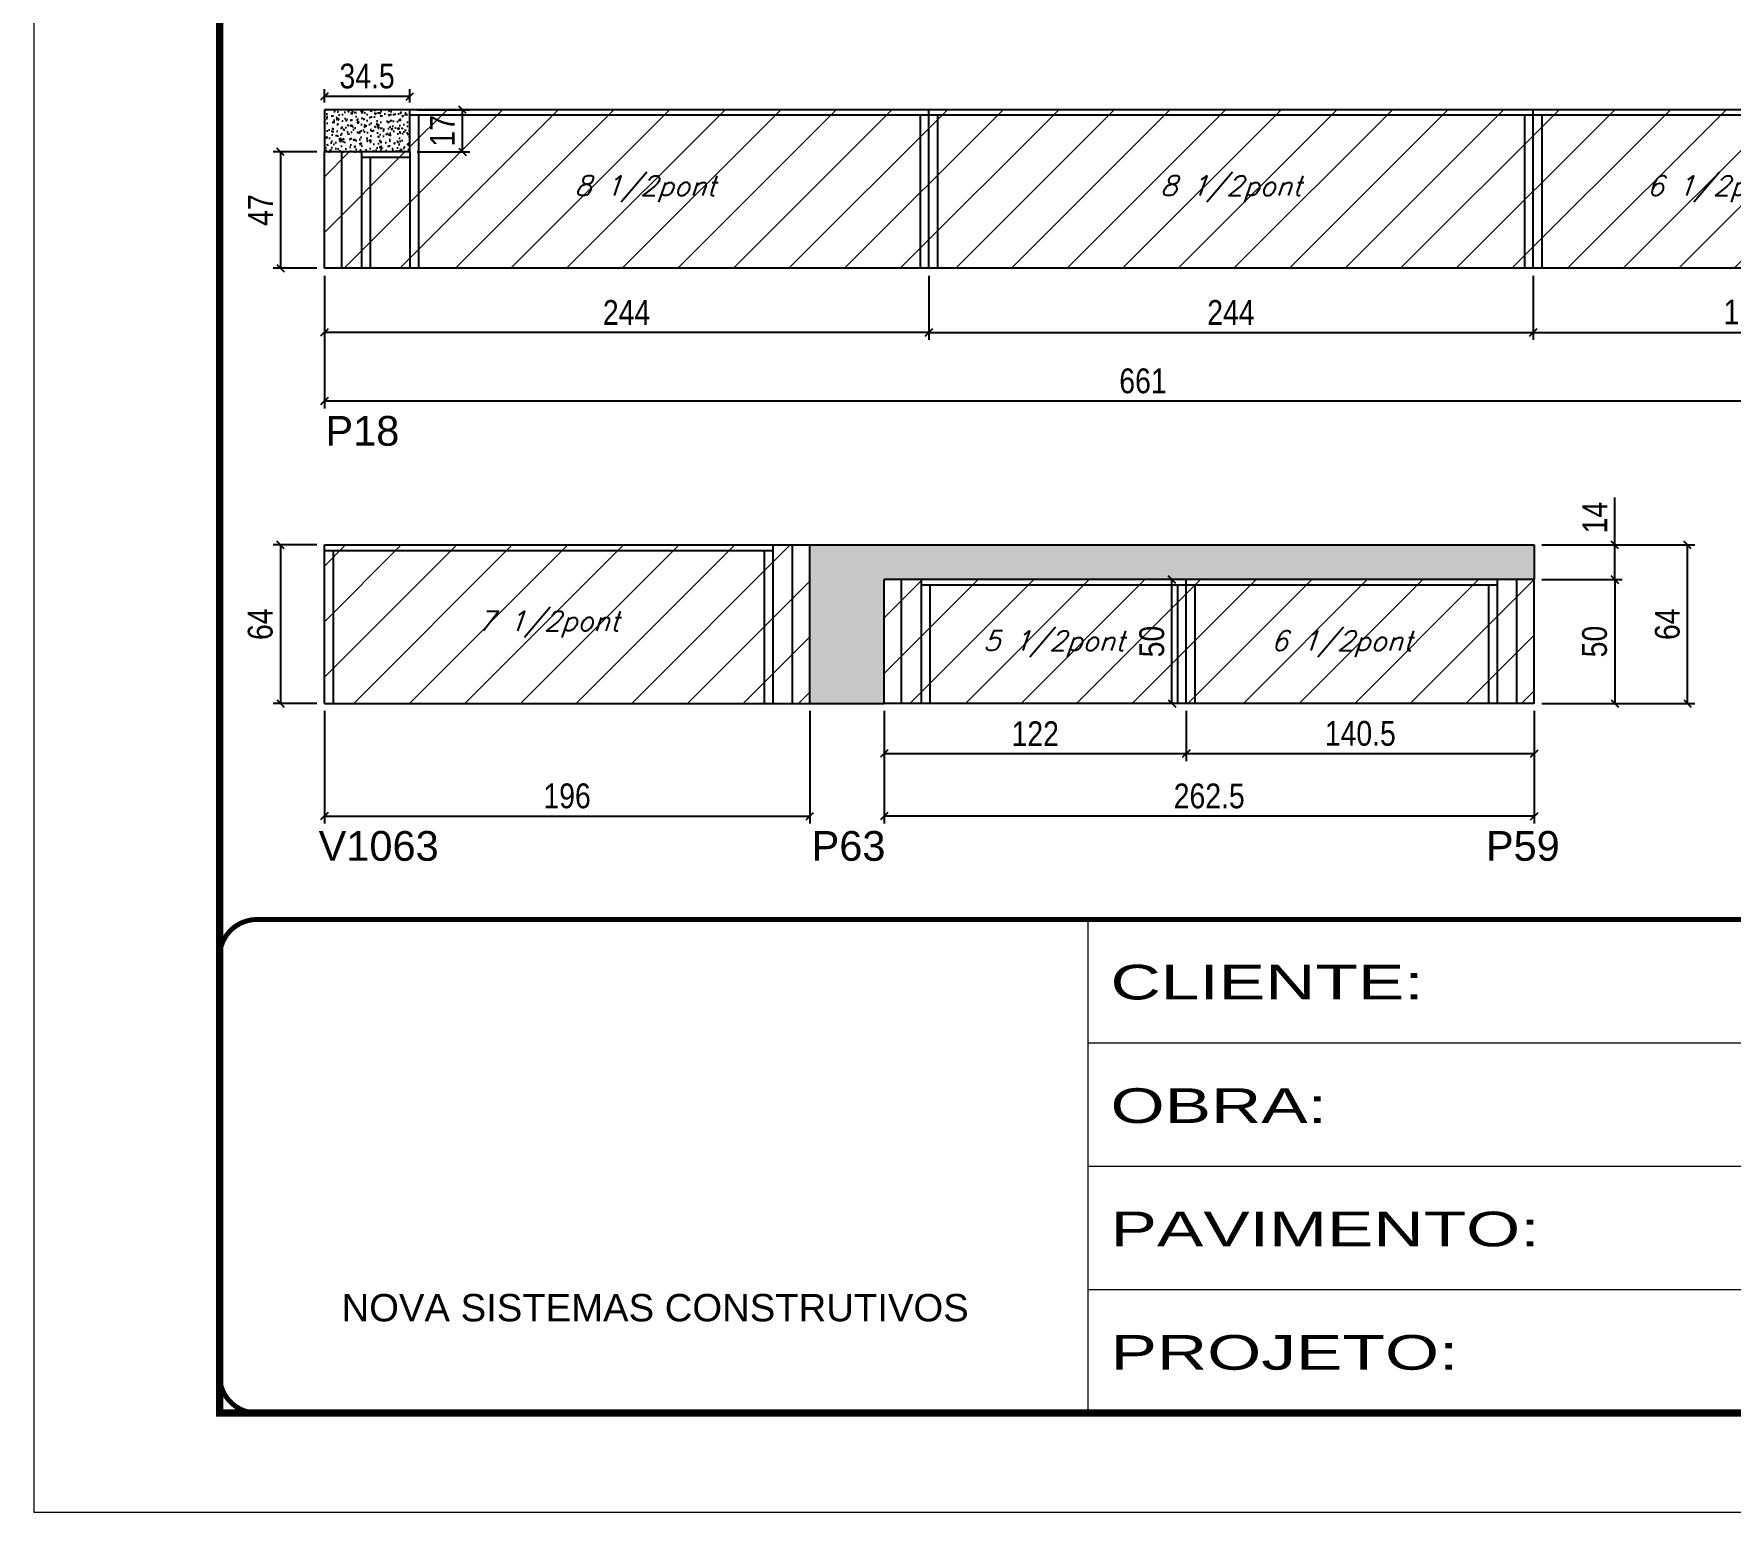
# Model space of a CAD drawing. Extents: x 3309 to 9563, y -2522 to 14608.
# Drawn here: x 6493 to 7178, y 10112 to 10709 of the extents above; entities that cross this region are included whole.
import ezdxf

# ---------------------------------------------------------------- set-up
doc = ezdxf.new("R2010")
doc.units = 0
doc.linetypes.add('CONTINUO', pattern=[0])
doc.linetypes.add('DASHED', pattern=[0.75, 0.5, -0.25])
for name, color, linetype in [('5', 5, 'Continuous'), ('COTA', 241, 'Continuous'), ('Painéis', 200, 'Continuous'), ('SARR_2.2x7', 40, 'Continuous'), ('SARR_3.5x7', 81, 'Continuous'), ('texto', 7, 'Continuous')]:
    doc.layers.add(name, color=color, linetype=linetype)
for name, color, linetype, lineweight in [('Folhas', 255, 'Continuous', 9), ('Hachura', 251, 'Continuous', 9), ('SARRAFO DE PRESSAO', 251, 'DASHED', 9)]:
    doc.layers.add(name, color=color, linetype=linetype, lineweight=lineweight)
doc.styles.add('ARIAL', font='arial.ttf')
doc.styles.add('COTA TECNICA', font='techl___.ttf', dxfattribs={"height": 10})
doc.styles.add('Romans', font='romans.shx')
doc.styles.get("Standard").update_dxf_attribs({"font": 'arial.ttf'})
doc.styles.add('Tecnologia', font='')
doc.styles.get('Tecnologia').set_extended_font_data('Forgotten Futurist')
doc.dimstyles.new('PAINEL', dxfattribs={"dimtxt": 10, "dimasz": 3, "dimexe": 3, "dimexo": 3, "dimgap": 3, "dimtad": 1, "dimdec": 1, "dimzin": 12, "dimdsep": 46, "dimtxsty": 'COTA TECNICA', "dimblk1": 'OBLIQUE', "dimblk2": 'OBLIQUE', "dimsah": 1, "dimcen": 0.9, "dimclrd": 4, "dimclre": 4, "dimclrt": 240, "dimadec": 1, "dimazin": 3, "dimtfac": 1, "dimtdec": 1, "dimtmove": 0, "dimatfit": 3, "dimfxl": 1, "dimtolj": 1, "dimtzin": 12, "dimarcsym": 0})

# ---------------------------------------------------------------- blocks, each defined once
blk = doc.blocks.new('9999999999')
at = {"color": 30, "linetype": 'CONTINUO'}
for p, q in [((98564.56, 34230.21), (98564.56, 34429.45)), ((98564.56, 34379.64), (99583.98, 34379.64)), ((98564.56, 34329.83), (99487.98, 34329.83)), ((98564.56, 34280.02), (99487.98, 34280.02))]:
    blk.add_line(p, q, dxfattribs=at)
at = {"color": 30, "linetype": 'CONTINUO', "const_width": 2}
blk.add_lwpolyline([(99583.98, 34230.21), (99583.98, 34414.45, 0.414214), (99568.98, 34429.45), (98228.98, 34429.45, 0.414214), (98213.98, 34414.45), (98213.98, 34245.21, 0.414214), (98228.98, 34230.21), (99583.98, 34230.21)], format="xyb", dxfattribs=at)
at = {"layer": 'Folhas'}
blk.add_lwpolyline([(98138.98, 34190.21), (99623.98, 34190.21), (99623.98, 35240.21), (98138.98, 35240.21)], close=True, dxfattribs=at)
at = {"layer": 'Folhas', "color": 30, "const_width": 3}
blk.add_lwpolyline([(98213.98, 34230.21), (99583.98, 34230.21), (99583.98, 35200.21), (98213.98, 35200.21)], close=True, dxfattribs=at)
at = {"color": 7, "linetype": 'Continuous', "ltscale": 5, "style": 'ARIAL'}
blk.add_text('NOVA SISTEMAS CONSTRUTIVOS', height=11.0592, dxfattribs=at).set_placement((98263.19, 34267.21))
at = {"layer": 'Folhas', "color": 7, "style": 'Tecnologia', "width": 1.5}
for s, p in [('CLIENTE:', (98573.65, 34397.17)), ('OBRA:', (98573.65, 34347.31)), ('PAVIMENTO:', (98573.65, 34297.5)), ('PROJETO:', (98573.65, 34247.69))]:
    blk.add_text(s, height=14, dxfattribs=at).set_placement(p)
blk = doc.blocks.new('_Oblique')
at = {"color": 0, "linetype": 'ByBlock', "lineweight": -2}
blk.add_line((-0.5, -0.5), (0.5, 0.5), dxfattribs=at)
blk = doc.blocks.new('*D376')
at = {"layer": 'COTA', "color": 4, "linetype": 'ByBlock', "lineweight": -2, "transparency": 16777216}
for p, q in [((6610.13, 10611.32), (6610.13, 10585.41)), ((6854.13, 10611.32), (6854.13, 10585.41)), ((6854.13, 10588.41), (6610.13, 10588.41))]:
    blk.add_line(p, q, dxfattribs=at)
at = {"layer": 'Defpoints', "color": 0, "linetype": 'ByBlock', "transparency": 16777216}
for p in [(6610.13, 10614.32), (6854.13, 10614.32), (6610.13, 10588.41)]:
    blk.add_point(p, dxfattribs=at)
at = {"layer": 'COTA', "color": 4, "linetype": 'ByBlock', "lineweight": -2, "transparency": 16777216, "xscale": 3, "yscale": 3, "zscale": 3, "rotation": 180}
blk.add_blockref('_Oblique', (6610.13, 10588.41), dxfattribs=at)
at = {"layer": 'COTA', "color": 4, "linetype": 'ByBlock', "lineweight": -2, "transparency": 16777216, "xscale": 3, "yscale": 3, "zscale": 3}
blk.add_blockref('_Oblique', (6854.13, 10588.41), dxfattribs=at)
at = {"layer": 'COTA', "color": 240, "linetype": 'ByBlock', "transparency": 16777216, "insert": (6732.13, 10596.48), "char_height": 10, "attachment_point": 5, "style": 'COTA TECNICA'}
blk.add_mtext('\\A1;244', dxfattribs=at)
blk = doc.blocks.new('*D391')
at = {"layer": 'COTA', "color": 4, "linetype": 'ByBlock', "lineweight": -2, "transparency": 16777216}
for p, q in [((6610.13, 10611.32), (6610.13, 10557.7)), ((7271.13, 10611.32), (7271.13, 10557.7)), ((7271.13, 10560.7), (6610.13, 10560.7))]:
    blk.add_line(p, q, dxfattribs=at)
at = {"layer": 'Defpoints', "color": 0, "linetype": 'ByBlock', "transparency": 16777216}
for p in [(6610.13, 10614.32), (7271.13, 10614.32), (6610.13, 10560.7)]:
    blk.add_point(p, dxfattribs=at)
at = {"layer": 'COTA', "color": 4, "linetype": 'ByBlock', "lineweight": -2, "transparency": 16777216, "xscale": 3, "yscale": 3, "zscale": 3, "rotation": 180}
blk.add_blockref('_Oblique', (6610.13, 10560.7), dxfattribs=at)
at = {"layer": 'COTA', "color": 4, "linetype": 'ByBlock', "lineweight": -2, "transparency": 16777216, "xscale": 3, "yscale": 3, "zscale": 3}
blk.add_blockref('_Oblique', (7271.13, 10560.7), dxfattribs=at)
at = {"layer": 'COTA', "color": 240, "linetype": 'ByBlock', "transparency": 16777216, "insert": (6940.63, 10568.8), "char_height": 10, "attachment_point": 5, "style": 'COTA TECNICA'}
blk.add_mtext('\\A1;661', dxfattribs=at)
blk = doc.blocks.new('*D377')
at = {"layer": 'COTA', "color": 4, "lineweight": -2, "transparency": 16777216}
for p, q in [((6854.13, 10611.32), (6854.13, 10585.41)), ((7098.13, 10611.32), (7098.13, 10585.41)), ((6854.13, 10588.41), (7098.13, 10588.41))]:
    blk.add_line(p, q, dxfattribs=at)
at = {"layer": 'Defpoints', "color": 0, "transparency": 16777216}
for p in [(6854.13, 10614.32, 0), (7098.13, 10614.32, 0), (7098.13, 10588.41)]:
    blk.add_point(p, dxfattribs=at)
at = {"layer": 'COTA', "color": 4, "lineweight": -2, "transparency": 16777216, "xscale": 3, "yscale": 3, "zscale": 3, "rotation": 180}
blk.add_blockref('_Oblique', (6854.13, 10588.41), dxfattribs=at)
at = {"layer": 'COTA', "color": 4, "lineweight": -2, "transparency": 16777216, "xscale": 3, "yscale": 3, "zscale": 3}
blk.add_blockref('_Oblique', (7098.13, 10588.41), dxfattribs=at)
at = {"layer": 'COTA', "color": 240, "transparency": 16777216, "insert": (6976.13, 10596.48), "char_height": 10, "attachment_point": 5, "style": 'COTA TECNICA'}
blk.add_mtext('\\A1;244', dxfattribs=at)
blk = doc.blocks.new('*D392')
at = {"layer": 'COTA', "color": 4, "lineweight": -2, "transparency": 16777216}
for p, q in [((7098.13, 10611.32), (7098.13, 10585.41)), ((7271.13, 10611.32), (7271.13, 10585.41)), ((7098.13, 10588.41), (7271.13, 10588.41))]:
    blk.add_line(p, q, dxfattribs=at)
at = {"layer": 'Defpoints', "color": 0, "transparency": 16777216}
for p in [(7098.13, 10614.32, 0), (7271.13, 10614.32, 0), (7271.13, 10588.41)]:
    blk.add_point(p, dxfattribs=at)
at = {"layer": 'COTA', "color": 4, "lineweight": -2, "transparency": 16777216, "xscale": 3, "yscale": 3, "zscale": 3, "rotation": 180}
blk.add_blockref('_Oblique', (7098.13, 10588.41), dxfattribs=at)
at = {"layer": 'COTA', "color": 4, "lineweight": -2, "transparency": 16777216, "xscale": 3, "yscale": 3, "zscale": 3}
blk.add_blockref('_Oblique', (7271.13, 10588.41), dxfattribs=at)
at = {"layer": 'COTA', "color": 240, "transparency": 16777216, "insert": (7184.63, 10596.63), "char_height": 10, "attachment_point": 5, "style": 'COTA TECNICA'}
blk.add_mtext('\\A1;173', dxfattribs=at)
blk = doc.blocks.new('*D393')
at = {"layer": 'COTA', "color": 4, "lineweight": -2, "transparency": 16777216}
for p, q in [((6607.13, 10661.32), (6589.41, 10661.32)), ((6592.41, 10661.32), (6592.41, 10614.32)), ((6607.13, 10614.32), (6589.41, 10614.32))]:
    blk.add_line(p, q, dxfattribs=at)
at = {"layer": 'Defpoints', "color": 0, "transparency": 16777216}
for p in [(6610.13, 10661.32), (6592.41, 10614.32), (6610.13, 10614.32)]:
    blk.add_point(p, dxfattribs=at)
at = {"layer": 'COTA', "color": 4, "lineweight": -2, "transparency": 16777216, "xscale": 3, "yscale": 3, "zscale": 3}
for p, rotation in [((6592.41, 10661.32), 90), ((6592.41, 10614.32), 270)]:
    blk.add_blockref('_Oblique', p, dxfattribs=dict(at, rotation=rotation))
at = {"layer": 'COTA', "color": 240, "transparency": 16777216, "insert": (6584.33, 10637.82), "char_height": 10, "attachment_point": 5, "rotation": 90, "style": 'COTA TECNICA'}
blk.add_mtext('\\A1;47', dxfattribs=at)
blk = doc.blocks.new('*D378')
at = {"layer": 'COTA', "color": 4, "linetype": 'ByBlock', "lineweight": -2, "transparency": 16777216}
for p, q in [((6610.13, 10435.61), (6610.13, 10390.12)), ((6806.13, 10435.61), (6806.13, 10390.12)), ((6610.13, 10393.12), (6806.13, 10393.12))]:
    blk.add_line(p, q, dxfattribs=at)
at = {"layer": 'Defpoints', "color": 0, "linetype": 'ByBlock', "transparency": 16777216}
for p in [(6610.13, 10438.61), (6806.13, 10438.61), (6806.13, 10393.12)]:
    blk.add_point(p, dxfattribs=at)
at = {"layer": 'COTA', "color": 4, "linetype": 'ByBlock', "lineweight": -2, "transparency": 16777216, "xscale": 3, "yscale": 3, "zscale": 3, "rotation": 180}
blk.add_blockref('_Oblique', (6610.13, 10393.12), dxfattribs=at)
at = {"layer": 'COTA', "color": 4, "linetype": 'ByBlock', "lineweight": -2, "transparency": 16777216, "xscale": 3, "yscale": 3, "zscale": 3}
blk.add_blockref('_Oblique', (6806.13, 10393.12), dxfattribs=at)
at = {"layer": 'COTA', "color": 240, "linetype": 'ByBlock', "transparency": 16777216, "insert": (6708.13, 10401.25), "char_height": 10, "attachment_point": 5, "style": 'COTA TECNICA'}
blk.add_mtext('\\A1;196', dxfattribs=at)
blk = doc.blocks.new('*D400')
at = {"layer": 'COTA', "color": 4, "linetype": 'ByBlock', "lineweight": -2, "transparency": 16777216}
for p, q in [((6836.13, 10435.61), (6836.13, 10390.12)), ((7098.63, 10435.61), (7098.63, 10390.12)), ((7098.63, 10393.12), (6836.13, 10393.12))]:
    blk.add_line(p, q, dxfattribs=at)
at = {"layer": 'Defpoints', "color": 0, "linetype": 'ByBlock', "transparency": 16777216}
for p in [(6836.13, 10438.61), (7098.63, 10438.61), (6836.13, 10393.12)]:
    blk.add_point(p, dxfattribs=at)
at = {"layer": 'COTA', "color": 4, "linetype": 'ByBlock', "lineweight": -2, "transparency": 16777216, "xscale": 3, "yscale": 3, "zscale": 3, "rotation": 180}
blk.add_blockref('_Oblique', (6836.13, 10393.12), dxfattribs=at)
at = {"layer": 'COTA', "color": 4, "linetype": 'ByBlock', "lineweight": -2, "transparency": 16777216, "xscale": 3, "yscale": 3, "zscale": 3}
blk.add_blockref('_Oblique', (7098.63, 10393.12), dxfattribs=at)
at = {"layer": 'COTA', "color": 240, "linetype": 'ByBlock', "transparency": 16777216, "insert": (6967.38, 10401.22), "char_height": 10, "attachment_point": 5, "style": 'COTA TECNICA'}
blk.add_mtext('\\A1;262.5', dxfattribs=at)
blk = doc.blocks.new('*D401')
at = {"layer": 'COTA', "color": 4, "lineweight": -2, "transparency": 16777216}
for p, q in [((6836.13, 10435.61), (6836.13, 10415.37)), ((6958.13, 10435.61), (6958.13, 10415.37)), ((6836.13, 10418.37), (6958.13, 10418.37))]:
    blk.add_line(p, q, dxfattribs=at)
at = {"layer": 'Defpoints', "color": 0, "transparency": 16777216}
for p in [(6836.13, 10438.61), (6958.13, 10438.61), (6958.13, 10418.37)]:
    blk.add_point(p, dxfattribs=at)
at = {"layer": 'COTA', "color": 4, "lineweight": -2, "transparency": 16777216, "xscale": 3, "yscale": 3, "zscale": 3, "rotation": 180}
blk.add_blockref('_Oblique', (6836.13, 10418.37), dxfattribs=at)
at = {"layer": 'COTA', "color": 4, "lineweight": -2, "transparency": 16777216, "xscale": 3, "yscale": 3, "zscale": 3}
blk.add_blockref('_Oblique', (6958.13, 10418.37), dxfattribs=at)
at = {"layer": 'COTA', "color": 240, "transparency": 16777216, "insert": (6897.13, 10426.42), "char_height": 10, "attachment_point": 5, "style": 'COTA TECNICA'}
blk.add_mtext('\\A1;122', dxfattribs=at)
blk = doc.blocks.new('*D402')
at = {"layer": 'COTA', "color": 4, "lineweight": -2, "transparency": 16777216}
for p, q in [((6958.13, 10435.61), (6958.13, 10415.37)), ((7098.63, 10435.61), (7098.63, 10415.37)), ((6958.13, 10418.37), (7098.63, 10418.37))]:
    blk.add_line(p, q, dxfattribs=at)
at = {"layer": 'Defpoints', "color": 0, "transparency": 16777216}
for p in [(6958.13, 10438.61), (7098.63, 10438.61), (7098.63, 10418.37)]:
    blk.add_point(p, dxfattribs=at)
at = {"layer": 'COTA', "color": 4, "lineweight": -2, "transparency": 16777216, "xscale": 3, "yscale": 3, "zscale": 3, "rotation": 180}
blk.add_blockref('_Oblique', (6958.13, 10418.37), dxfattribs=at)
at = {"layer": 'COTA', "color": 4, "lineweight": -2, "transparency": 16777216, "xscale": 3, "yscale": 3, "zscale": 3}
blk.add_blockref('_Oblique', (7098.63, 10418.37), dxfattribs=at)
at = {"layer": 'COTA', "color": 240, "transparency": 16777216, "insert": (7028.38, 10426.48), "char_height": 10, "attachment_point": 5, "style": 'COTA TECNICA'}
blk.add_mtext('\\A1;140.5', dxfattribs=at)
blk = doc.blocks.new('*D403')
at = {"layer": 'COTA', "color": 4, "lineweight": -2, "transparency": 16777216}
for p, q in [((6607.13, 10502.61), (6589.41, 10502.61)), ((6592.41, 10502.61), (6592.41, 10438.61)), ((6607.13, 10438.61), (6589.41, 10438.61))]:
    blk.add_line(p, q, dxfattribs=at)
at = {"layer": 'Defpoints', "color": 0, "transparency": 16777216}
for p in [(6610.13, 10502.61, 0), (6592.41, 10438.61), (6610.13, 10438.61, 0)]:
    blk.add_point(p, dxfattribs=at)
at = {"layer": 'COTA', "color": 4, "lineweight": -2, "transparency": 16777216, "xscale": 3, "yscale": 3, "zscale": 3}
for p, rotation in [((6592.41, 10502.61), 90), ((6592.41, 10438.61), 270)]:
    blk.add_blockref('_Oblique', p, dxfattribs=dict(at, rotation=rotation))
at = {"layer": 'COTA', "color": 240, "transparency": 16777216, "insert": (6584.3, 10470.61), "char_height": 10, "attachment_point": 5, "rotation": 90, "style": 'COTA TECNICA'}
blk.add_mtext('\\A1;64', dxfattribs=at)
blk = doc.blocks.new('*D404')
at = {"layer": 'COTA', "color": 4, "lineweight": -2, "transparency": 16777216}
for p, q in [((6610.13, 10681.32), (6610.13, 10686.66)), ((6644.63, 10683.66), (6610.13, 10683.66)), ((6644.63, 10681.32), (6644.63, 10686.66))]:
    blk.add_line(p, q, dxfattribs=at)
at = {"layer": 'Defpoints', "color": 0, "transparency": 16777216}
for p in [(6610.13, 10683.66), (6610.13, 10678.32, 0), (6644.63, 10678.32, 0)]:
    blk.add_point(p, dxfattribs=at)
at = {"layer": 'COTA', "color": 4, "lineweight": -2, "transparency": 16777216, "xscale": 3, "yscale": 3, "zscale": 3, "rotation": 180}
blk.add_blockref('_Oblique', (6610.13, 10683.66), dxfattribs=at)
at = {"layer": 'COTA', "color": 4, "lineweight": -2, "transparency": 16777216, "xscale": 3, "yscale": 3, "zscale": 3}
blk.add_blockref('_Oblique', (6644.63, 10683.66), dxfattribs=at)
at = {"layer": 'COTA', "color": 240, "transparency": 16777216, "insert": (6627.38, 10691.88), "char_height": 10, "attachment_point": 5, "style": 'COTA TECNICA'}
blk.add_mtext('\\A1;34.5', dxfattribs=at)
blk = doc.blocks.new('*D405')
at = {"layer": 'COTA', "color": 4, "lineweight": -2, "transparency": 16777216}
for p, q in [((6647.63, 10678.32), (6668.87, 10678.32)), ((6665.87, 10661.32), (6665.87, 10678.32)), ((6647.63, 10661.32), (6668.87, 10661.32))]:
    blk.add_line(p, q, dxfattribs=at)
at = {"layer": 'Defpoints', "color": 0, "transparency": 16777216}
for p in [(6644.63, 10678.32, 0), (6665.87, 10678.32), (6644.63, 10661.32, 0)]:
    blk.add_point(p, dxfattribs=at)
at = {"layer": 'COTA', "color": 4, "lineweight": -2, "transparency": 16777216, "xscale": 3, "yscale": 3, "zscale": 3}
for p, rotation in [((6665.87, 10678.32), 90), ((6665.87, 10661.32), 270)]:
    blk.add_blockref('_Oblique', p, dxfattribs=dict(at, rotation=rotation))
at = {"layer": 'COTA', "color": 240, "transparency": 16777216, "insert": (6657.79, 10669.82), "char_height": 10, "attachment_point": 5, "rotation": 90, "style": 'COTA TECNICA'}
blk.add_mtext('\\A1;17', dxfattribs=at)
blk = doc.blocks.new('*D390')
at = {"layer": 'COTA', "color": 4, "lineweight": -2, "transparency": 16777216}
for p, q in [((6955.13, 10488.61), (6949.34, 10488.61)), ((6952.34, 10438.61), (6952.34, 10488.61)), ((6955.13, 10438.61), (6949.34, 10438.61))]:
    blk.add_line(p, q, dxfattribs=at)
at = {"layer": 'Defpoints', "color": 0, "transparency": 16777216}
for p in [(6952.34, 10488.61), (6958.13, 10488.61, 0), (6958.13, 10438.61, 0)]:
    blk.add_point(p, dxfattribs=at)
at = {"layer": 'COTA', "color": 4, "lineweight": -2, "transparency": 16777216, "xscale": 3, "yscale": 3, "zscale": 3}
for p, rotation in [((6952.34, 10488.61), 90), ((6952.34, 10438.61), 270)]:
    blk.add_blockref('_Oblique', p, dxfattribs=dict(at, rotation=rotation))
at = {"layer": 'COTA', "color": 240, "transparency": 16777216, "insert": (6944.23, 10463.61), "char_height": 10, "attachment_point": 5, "rotation": 90, "style": 'COTA TECNICA'}
blk.add_mtext('\\A1;50', dxfattribs=at)
blk = doc.blocks.new('*D431')
at = {"layer": 'COTA', "color": 4, "lineweight": -2, "transparency": 16777216}
for p, q in [((7101.63, 10488.61), (7134.12, 10488.61)), ((7131.12, 10488.61), (7131.12, 10438.61)), ((7101.63, 10438.61), (7134.12, 10438.61))]:
    blk.add_line(p, q, dxfattribs=at)
at = {"layer": 'Defpoints', "color": 0, "transparency": 16777216}
for p in [(7098.63, 10488.61, 0), (7098.63, 10438.61, 0), (7131.12, 10438.61)]:
    blk.add_point(p, dxfattribs=at)
at = {"layer": 'COTA', "color": 4, "lineweight": -2, "transparency": 16777216, "xscale": 3, "yscale": 3, "zscale": 3}
for p, rotation in [((7131.12, 10488.61), 90), ((7131.12, 10438.61), 270)]:
    blk.add_blockref('_Oblique', p, dxfattribs=dict(at, rotation=rotation))
at = {"layer": 'COTA', "color": 240, "transparency": 16777216, "insert": (7123.01, 10463.61), "char_height": 10, "attachment_point": 5, "rotation": 90, "style": 'COTA TECNICA'}
blk.add_mtext('\\A1;50', dxfattribs=at)
blk = doc.blocks.new('*D432')
at = {"layer": 'COTA', "color": 4, "lineweight": -2, "transparency": 16777216}
for p, q in [((7131.12, 10502.61), (7131.12, 10521.73)), ((7101.63, 10502.61), (7134.12, 10502.61)), ((7131.12, 10488.61), (7131.12, 10502.61)), ((7101.63, 10488.61), (7134.12, 10488.61))]:
    blk.add_line(p, q, dxfattribs=at)
at = {"layer": 'Defpoints', "color": 0, "transparency": 16777216}
for p in [(7098.63, 10502.61, 0), (7131.12, 10502.61), (7098.63, 10488.61, 0)]:
    blk.add_point(p, dxfattribs=at)
at = {"layer": 'COTA', "color": 4, "lineweight": -2, "transparency": 16777216, "xscale": 3, "yscale": 3, "zscale": 3}
for p, rotation in [((7131.12, 10502.61), 90), ((7131.12, 10488.61), 270)]:
    blk.add_blockref('_Oblique', p, dxfattribs=dict(at, rotation=rotation))
at = {"layer": 'COTA', "color": 240, "transparency": 16777216, "insert": (7123.05, 10513.67), "char_height": 10, "attachment_point": 5, "rotation": 90, "style": 'COTA TECNICA'}
blk.add_mtext('\\A1;14', dxfattribs=at)
blk = doc.blocks.new('*D433')
at = {"layer": 'COTA', "color": 4, "lineweight": -2, "transparency": 16777216}
for p, q in [((7101.63, 10502.61), (7163.48, 10502.61)), ((7160.48, 10438.61), (7160.48, 10502.61)), ((7101.63, 10438.61), (7163.48, 10438.61))]:
    blk.add_line(p, q, dxfattribs=at)
at = {"layer": 'Defpoints', "color": 0, "transparency": 16777216}
for p in [(7098.63, 10502.61, 0), (7160.48, 10502.61), (7098.63, 10438.61, 0)]:
    blk.add_point(p, dxfattribs=at)
at = {"layer": 'COTA', "color": 4, "lineweight": -2, "transparency": 16777216, "xscale": 3, "yscale": 3, "zscale": 3}
for p, rotation in [((7160.48, 10502.61), 90), ((7160.48, 10438.61), 270)]:
    blk.add_blockref('_Oblique', p, dxfattribs=dict(at, rotation=rotation))
at = {"layer": 'COTA', "color": 240, "transparency": 16777216, "insert": (7152.37, 10470.61), "char_height": 10, "attachment_point": 5, "rotation": 90, "style": 'COTA TECNICA'}
blk.add_mtext('\\A1;64', dxfattribs=at)

msp = doc.modelspace()

# ---------------------------------------------------------------- hatches: boundary and pattern name
at = {"layer": 'COTA'}
h = msp.add_hatch(dxfattribs=at)
h.set_pattern_fill('AR-CONC', color=256, scale=0.03)
h.set_pattern_definition([(50, (1585, -41.9124), (5.46554, -0.4781726), [0.5715, -6.2865]), (355, (1585, -41.9124), (-1.0573026, 5.7317054), [0.4572, -5.0292175]), (100.451445, (1585.4555, -41.952), (4.4082374, 5.2535326), [0.4857003, -5.3427073]), (46.1842, (1585, -40.3884), (8.1323712, -1.26127), [0.85725, -9.42975]), (96.63556, (1585.678, -40.4935), (7.122124, 7.422784), [0.7285507, -8.014068]), (351.18415, (1585, -40.388), (7.122124, 7.422784), [0.685799, -7.543792]), (21, (1585.762, -40.7694), (4.5484317, -3.067956), [0.5715, -6.2865]), (326, (1585.762, -40.7694), (1.8540609, 5.525639), [0.4572, -5.0292]), (71.451445, (1586.141, -41.025), (6.4024926, 2.457683), [0.4857003, -5.342698]), (37.5, (1585, -41.9124), (0.0926581, 2.53665117), [0, -4.96824, 0, -5.1054, 0, -5.04825]), (7.5, (1585, -41.9124), (2.0045899, 3.00541724), [0, -2.91084, 0, -4.85394, 0, -1.92405]), (327.5, (1583.3007, -41.9124), (4.06771786, -0.17186232), [0, -1.905, 0, -5.9436, 0, -7.8867]), (317.5, (1582.5387, -41.9124), (4.4438754, 0.7627947), [0, -2.4765, 0, -3.94716, 0, -5.6007])])
h.paths.add_polyline_path([(6644.63, 10661.32), (6644.63, 10678.32), (6610.13, 10678.32), (6610.13, 10661.32)])
h = msp.add_hatch(dxfattribs=at)
h.set_pattern_fill('AR-CONC', color=256, scale=0.03)
h.paths.add_polyline_path([(6806.13, 10438.61), (6836.13, 10438.61), (6836.13, 10488.61), (7098.63, 10488.61), (7098.63, 10502.61), (6806.13, 10502.61)])
at = {"layer": 'Hachura'}
h = msp.add_hatch(dxfattribs=at)
h.set_pattern_fill('ANSI31', color=256, scale=5)
h.paths.add_polyline_path([(7089.51, 11008.75), (7089.51, 11056.75), (6845.51, 11056.75), (6845.51, 11008.75)])
h.paths.add_polyline_path([(7333.51, 11008.75), (7333.51, 11056.75), (7089.51, 11056.75), (7089.51, 11008.75)])
h.paths.add_polyline_path([(7496.51, 11008.75), (7496.51, 11056.75), (7333.51, 11056.75), (7333.51, 11008.75)])
h.paths.add_polyline_path([(7645.43, 10844.85), (7645.43, 10794.85), (7782.43, 10794.85), (7782.43, 10844.85)])
h.paths.add_polyline_path([(7645.43, 10794.85), (7645.43, 10824.85), (7618.43, 10824.85), (7618.43, 10844.85), (7467.43, 10844.85), (7467.43, 10794.85)])
h.paths.add_polyline_path([(7327.43, 10844.85), (7327.43, 10794.85), (7467.43, 10794.85), (7467.43, 10824.85), (7440.43, 10824.85), (7440.43, 10844.85)])
h.paths.add_polyline_path([(7205.43, 10844.85), (7205.43, 10794.85), (7327.43, 10794.85), (7327.43, 10844.85)])
h.paths.add_polyline_path([(7053.43, 10858.85), (7053.43, 10794.85), (7175.43, 10794.85), (7175.43, 10858.85)])
h.paths.add_polyline_path([(6975.43, 10858.85), (6975.43, 10794.85), (7053.43, 10794.85), (7053.43, 10858.85)])
h.paths.add_polyline_path([(6701.43, 10844.85), (6701.43, 10794.85), (6945.43, 10794.85), (6945.43, 10844.85)])
h.paths.add_polyline_path([(6628.46, 10844.85), (6628.46, 10794.85), (6701.43, 10794.85), (6701.43, 10844.85)])
h.paths.add_polyline_path([(6644.63, 10678.32), (6644.63, 10661.32), (6610.13, 10661.32), (6610.13, 10614.32), (6854.13, 10614.32), (6854.13, 10678.32)])
h.paths.add_polyline_path([(6854.13, 10678.32), (6854.13, 10614.32), (7098.13, 10614.32), (7098.13, 10678.32)])
h.paths.add_polyline_path([(7098.13, 10678.32), (7098.13, 10614.32), (7271.13, 10614.32), (7271.13, 10678.32)])
h.paths.add_polyline_path([(7379.13, 10678.32), (7301.13, 10678.32), (7301.13, 10614.32), (7379.13, 10614.32)])
h.paths.add_polyline_path([(7379.13, 10678.32), (7379.13, 10614.32), (7501.13, 10614.32), (7501.13, 10678.32)])
h.paths.add_polyline_path([(7531.13, 10678.32), (7531.13, 10614.32), (7754.13, 10614.32), (7754.13, 10624.32), (7727.13, 10624.32), (7727.13, 10678.32)])
h.paths.add_polyline_path([(7098.63, 10438.61), (7098.63, 10488.61), (6958.13, 10488.61), (6958.13, 10438.61)])
h.paths.add_polyline_path([(6958.13, 10438.61), (6958.13, 10488.61), (6836.13, 10488.61), (6836.13, 10438.61)])
h.paths.add_polyline_path([(6806.13, 10438.61), (6806.13, 10502.61), (6610.13, 10502.61), (6610.13, 10438.61)])

# ---------------------------------------------------------------- linework, layer by layer
at = {"layer": 'COTA'}
for p, q in [((6644.63, 10678.32, 0), (6610.13, 10678.32, 0)), ((6610.13, 10678.32, 0), (6610.13, 10661.32, 0)), ((6644.63, 10661.32, 0), (6644.63, 10614.32, 0)), ((6806.13, 10502.61, 0), (7098.63, 10502.61, 0)), ((7098.63, 10502.61, 0), (7098.63, 10488.61, 0)), ((6806.13, 10438.61, 0), (6836.13, 10438.61, 0))]:
    msp.add_line(p, q, dxfattribs=at)
at = {"layer": 'Painéis', "linetype": 'ByBlock'}
for p, q in [((7271.13, 10678.32, 0), (6644.63, 10678.32, 0)), ((6644.63, 10661.32, 0), (6644.63, 10678.32, 0)), ((6854.13, 10614.32, 0), (6854.13, 10678.32, 0)), ((7098.13, 10614.32, 0), (7098.13, 10678.32, 0)), ((6610.13, 10614.32, 0), (6610.13, 10661.32, 0)), ((6644.63, 10661.32, 0), (6610.13, 10661.32, 0)), ((7271.13, 10614.32, 0), (6610.13, 10614.32, 0)), ((6610.13, 10502.61, 0), (6806.13, 10502.61, 0)), ((6610.13, 10438.61, 0), (6610.13, 10502.61, 0)), ((6806.13, 10438.61, 0), (6806.13, 10502.61, 0)), ((7098.63, 10488.61, 0), (6836.13, 10488.61, 0)), ((6836.13, 10438.61, 0), (6836.13, 10488.61, 0)), ((6958.13, 10438.61, 0), (6958.13, 10488.61, 0)), ((7098.63, 10438.61, 0), (7098.63, 10488.61, 0)), ((6610.13, 10438.61, 0), (6806.13, 10438.61, 0)), ((7098.63, 10438.61, 0), (6836.13, 10438.61, 0))]:
    msp.add_line(p, q, dxfattribs=at)
at = {"layer": 'SARR_2.2x7', "linetype": 'Continuous'}
for p, q in [((6854.13, 10676.12, 0), (6644.63, 10676.12, 0)), ((7098.13, 10676.12, 0), (6854.13, 10676.12, 0)), ((7256.13, 10676.12, 0), (7098.13, 10676.12, 0)), ((6617.13, 10614.32, 0), (6617.13, 10661.32, 0)), ((6625.13, 10659.12, 0), (6644.63, 10659.12, 0)), ((6610.13, 10500.41, 0), (6791.13, 10500.41, 0)), ((6799.13, 10438.61, 0), (6799.13, 10502.61, 0)), ((6843.13, 10438.61, 0), (6843.13, 10488.61, 0)), ((6958.13, 10486.41, 0), (6851.13, 10486.41, 0)), ((7083.63, 10486.41, 0), (6958.13, 10486.41, 0)), ((7091.63, 10438.61, 0), (7091.63, 10488.61, 0))]:
    msp.add_line(p, q, dxfattribs=at)
at = {"layer": 'SARR_3.5x7'}
for p, q in [((6648.13, 10676.12, 0), (6648.13, 10614.32, 0)), ((6850.63, 10676.12, 0), (6850.63, 10614.32, 0)), ((6857.63, 10676.12, 0), (6857.63, 10614.32, 0)), ((7094.63, 10676.12, 0), (7094.63, 10614.32, 0)), ((7101.63, 10676.12, 0), (7101.63, 10614.32, 0)), ((6625.13, 10661.32, 0), (6625.13, 10614.32, 0)), ((6628.63, 10659.12, 0), (6628.63, 10614.32, 0)), ((6613.63, 10500.41, 0), (6613.63, 10438.61, 0)), ((6787.63, 10500.41, 0), (6787.63, 10438.61, 0)), ((6791.13, 10502.61, 0), (6791.13, 10438.61, 0)), ((6851.13, 10488.61, 0), (6851.13, 10438.61, 0)), ((6854.63, 10486.41, 0), (6854.63, 10438.61, 0)), ((6954.63, 10486.41, 0), (6954.63, 10438.61, 0)), ((6961.63, 10486.41, 0), (6961.63, 10438.61, 0)), ((7080.13, 10486.41, 0), (7080.13, 10438.61, 0)), ((7083.63, 10488.61, 0), (7083.63, 10438.61, 0))]:
    msp.add_line(p, q, dxfattribs=at)

# ---------------------------------------------------------------- block references
at = {"layer": 'SARRAFO DE PRESSAO', "color": 6, "linetype": 'ByBlock'}
msp.add_blockref('9999999999', (-91646.11, -24078.07), dxfattribs=at)

# ---------------------------------------------------------------- texts
at = {"layer": '5', "linetype": 'Continuous'}
for s, rotation, p in [('P18', 0.00004, (6610.57, 10542.69, 0)), ('V1063', 359.99996, (6607.82, 10375.1, 0)), ('P63', 359.99996, (6806.84, 10375.1, 0)), ('P59', 359.99996, (7079.08, 10375.1, 0))]:
    msp.add_text(s, height=12, rotation=rotation, dxfattribs=at).set_placement(p)
at = {"layer": 'texto', "color": 2, "char_height": 8, "attachment_point": 5, "style": 'Romans'}
for s, insert in [('{\\Q19;\\C256;8 1/2pont}', (6739.63, 10646.32, 0)), ('{\\Q19;\\C256;8 1/2pont}', (6976.13, 10646.32, 0)), ('{\\Q19;\\C256;6 1/2pont}', (7172.63, 10646.32, 0)), ('{\\Q19;\\C256;7 1/2pont}', (6700.63, 10470.61, 0)), ('{\\Q19;\\C256;5 1/2pont}', (6904.63, 10462.61, 0)), ('{\\Q19;\\C256;6 1/2pont}', (7020.88, 10462.61, 0))]:
    msp.add_mtext(s, dxfattribs=dict(at, insert=insert))

# ---------------------------------------------------------------- dimensions: what is measured, and where the dimension line sits
at = {"layer": 'COTA'}
for base, p1, p2, picture, middle in [((6610.13, 10683.66), (6644.63, 10678.32, 0), (6610.13, 10678.32, 0), '*D404', (6627.38, 10691.88)), ((7098.13, 10588.41), (6854.13, 10614.32, 0), (7098.13, 10614.32, 0), '*D377', (6976.13, 10596.48)), ((7271.13, 10588.41), (7098.13, 10614.32, 0), (7271.13, 10614.32, 0), '*D392', (7184.63, 10596.63)), ((6958.13, 10418.37, 0), (6836.13, 10438.61, 0), (6958.13, 10438.61, 0), '*D401', (6897.13, 10426.42, 0))]:
    dim = msp.add_linear_dim(base=base, p1=p1, p2=p2, dimstyle='PAINEL', dxfattribs=at)
    dim.commit()
    dim.dimension.update_dxf_attribs({"geometry": picture, "text_midpoint": middle})
for base, p1, p2, picture, middle in [((6665.87, 10678.32), (6644.63, 10661.32, 0), (6644.63, 10678.32, 0), '*D405', (6657.79, 10669.82)), ((6592.41, 10614.32, 0), (6610.13, 10661.32, 0), (6610.13, 10614.32, 0), '*D393', (6584.33, 10637.82, 0)), ((7131.12, 10502.61), (7098.63, 10488.61, 0), (7098.63, 10502.61, 0), '*D432', (7123.05, 10513.67)), ((6592.41, 10438.61), (6610.13, 10502.61, 0), (6610.13, 10438.61, 0), '*D403', (6584.3, 10470.61)), ((7160.48, 10502.61), (7098.63, 10438.61, 0), (7098.63, 10502.61, 0), '*D433', (7152.37, 10470.61)), ((6952.34, 10488.61), (6958.13, 10438.61, 0), (6958.13, 10488.61, 0), '*D390', (6944.23, 10463.61)), ((7131.12, 10438.61), (7098.63, 10488.61, 0), (7098.63, 10438.61, 0), '*D431', (7123.01, 10463.61))]:
    dim = msp.add_linear_dim(base=base, p1=p1, p2=p2, angle=90, dimstyle='PAINEL', dxfattribs=at)
    dim.commit()
    dim.dimension.update_dxf_attribs({"geometry": picture, "text_midpoint": middle})
at = {"layer": 'COTA', "linetype": 'ByBlock'}
dim = msp.add_linear_dim(base=(6610.13, 10588.41, 0), p1=(6854.13, 10614.32, 0), p2=(6610.13, 10614.32, 0), angle=180, dimstyle='PAINEL', override={"dimtmove": 1}, dxfattribs=at)
dim.commit()
dim.dimension.update_dxf_attribs({"geometry": '*D376', "text_midpoint": (6732.13, 10596.48, 0)})
for base, p1, p2, picture, middle in [((6610.13, 10560.7, 0), (7271.13, 10614.32, 0), (6610.13, 10614.32, 0), '*D391', (6940.63, 10568.8, 0)), ((6836.13, 10393.12, 0), (7098.63, 10438.61, 0), (6836.13, 10438.61, 0), '*D400', (6967.38, 10401.22, 0))]:
    dim = msp.add_linear_dim(base=base, p1=p1, p2=p2, angle=180, dimstyle='PAINEL', dxfattribs=at)
    dim.commit()
    dim.dimension.update_dxf_attribs({"geometry": picture, "text_midpoint": middle})
dim = msp.add_linear_dim(base=(6806.13, 10393.12, 0), p1=(6610.13, 10438.61, 0), p2=(6806.13, 10438.61, 0), dimstyle='PAINEL', dxfattribs=at)
dim.commit()
dim.dimension.update_dxf_attribs({"geometry": '*D378', "text_midpoint": (6708.13, 10401.25, 0)})
at = {"layer": 'COTA'}
dim = msp.add_linear_dim(base=(7098.63, 10418.37, 0), p1=(6958.13, 10438.61, 0), p2=(7098.63, 10438.61, 0), dimstyle='PAINEL', override={"dimtmove": 1}, dxfattribs=at)
dim.commit()
dim.dimension.update_dxf_attribs({"geometry": '*D402', "text_midpoint": (7028.38, 10426.48, 0)})

doc.saveas('drawing.dxf')
